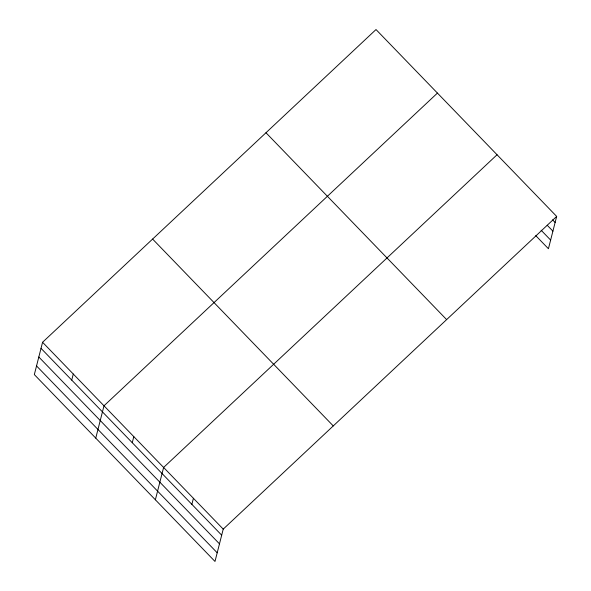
<?xml version="1.0" encoding="UTF-8"?>
<svg xmlns="http://www.w3.org/2000/svg" width="591" height="591" viewBox="0 0 591 591"><rect width="100%" height="100%" fill="white"/><g stroke="black" fill="none" stroke-linecap="round" stroke-linejoin="round"><path stroke-width="0.89" d="M42.574 342.263L34.33 374.591L214.991 561.45L223.228 529.122L556.67 216.409L376.009 29.55L42.574 342.263L223.228 529.122M71.733 380.109L73.284 374.029M95.757 438.123L103.994 405.795L437.436 93.082M132.258 442.703L133.802 436.623M155.374 499.787L163.611 467.459L497.053 154.746M191.876 504.367L193.42 498.287M556.67 216.409L548.426 248.737L535.742 235.617M552.585 219.859L555.119 222.482M547.207 225.245L552.91 231.147M541.127 230.231L550.635 240.072M265.972 132.746L446.633 319.605M152.604 239.067L333.265 425.926M41.023 348.343L221.684 535.195M38.814 357.001L219.475 543.86M36.539 365.932L217.2 552.784"/></g></svg>
